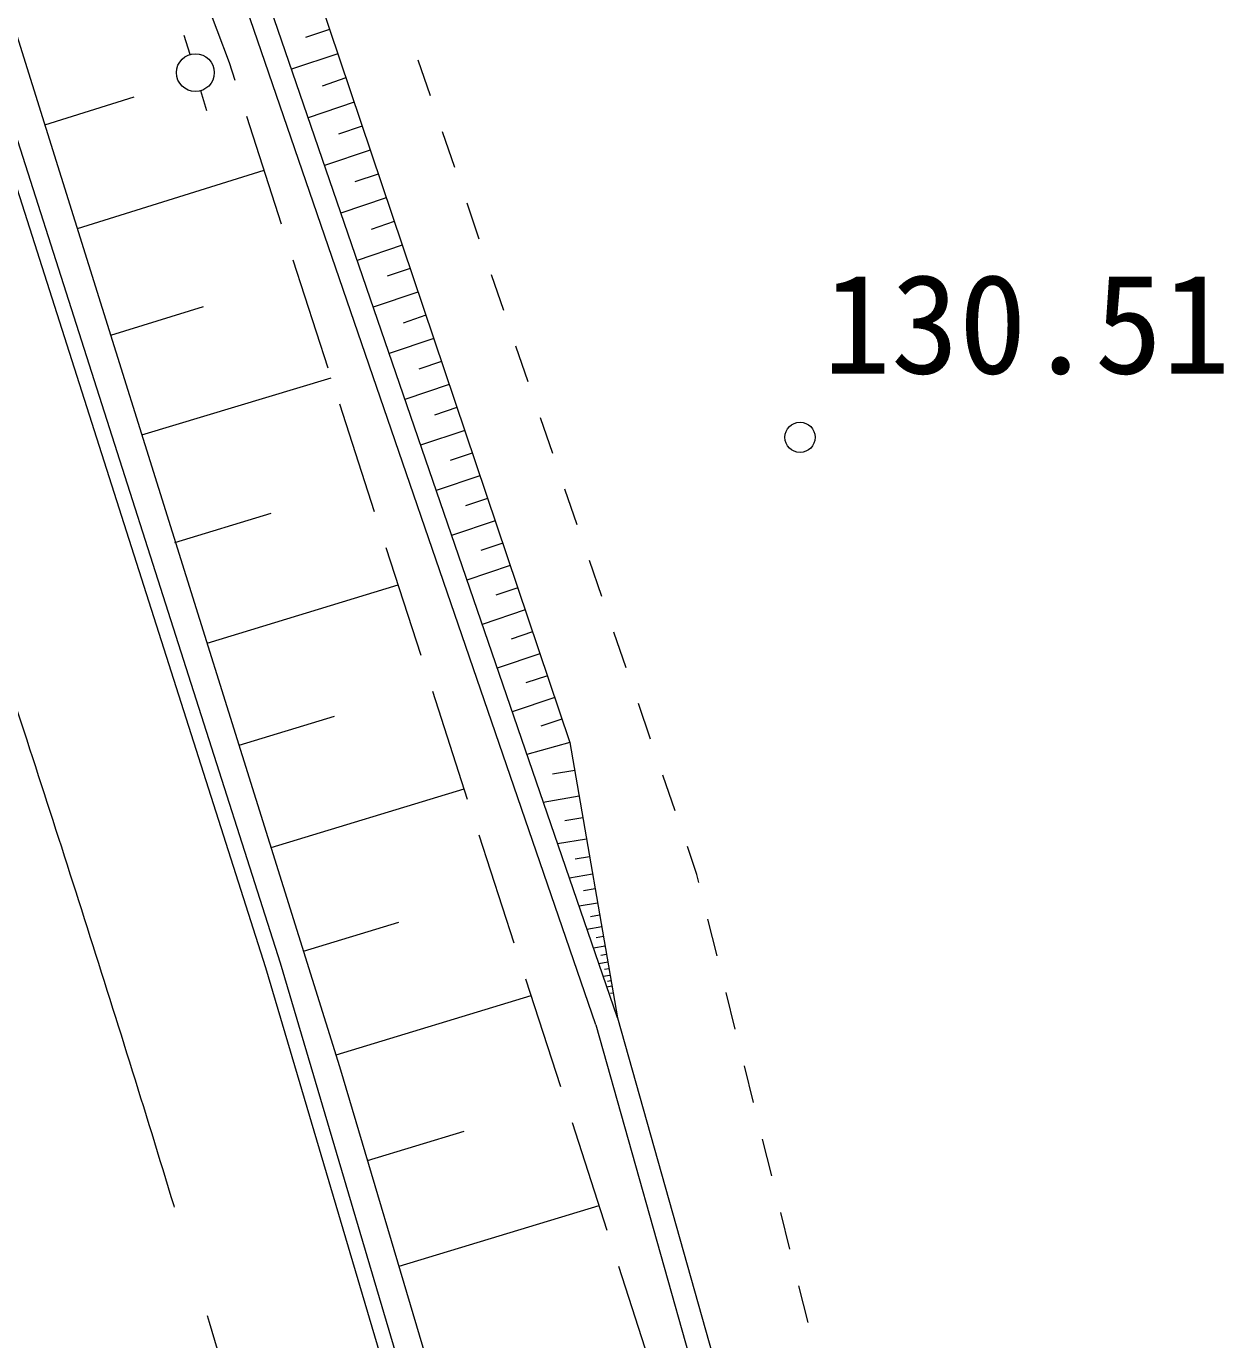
# Model space of a CAD drawing. Units: millimetres, scale not verified. Extents: x 40000 to 680000, y 20000 to 380000.
# Drawn here: x 470100 to 485948, y 251333 to 268719 of the extents above; entities that cross this region are included whole.
import ezdxf
from ezdxf.enums import TextEntityAlignment as Align

# ---------------------------------------------------------------- set-up
doc = ezdxf.new("R2010")
doc.units = ezdxf.units.MM
doc.header["$LTSCALE"] = 1000
doc.linetypes.add('CHAIN', pattern=[18.5, 12, -1.5, 3.5, -1.5])
doc.layers.add('M-BGD', color=7, linetype='Continuous', lineweight=13)
doc.layers.add('M-BMK', color=2, linetype='CHAIN', lineweight=13)
doc.styles.add('ＭＳ ゴシック', font='')
doc.styles.get('ＭＳ ゴシック').set_extended_font_data('MS Gothic')

msp = doc.modelspace()

# ---------------------------------------------------------------- linework, layer by layer
at = {"layer": 'M-BGD'}
for p, q in [((473272, 256257), (462601, 289670)), ((473463, 256316), (462791, 289731)), ((471961, 275062), (477294, 259237)), ((477636, 255503), (471039, 274708)), ((477923, 255592), (471323, 274805)), ((474248, 254944), (469013, 271680)), ((472788, 268233), (472349, 269409)), ((474113, 268678), (473795, 268571)), ((472267, 268345), (472191, 268599)), ((474221, 268355), (473609, 268149)), ((475448, 267796), (475286, 268269)), ((472863, 268001), (472788, 268233)), ((474330, 268035), (474015, 267928)), ((470345, 267415), (471529, 267785)), ((472489, 267599), (472410, 267865)), ((474438, 267714), (473829, 267509)), ((473479, 266098), (473017, 267525)), ((474545, 267396), (474232, 267291)), ((475771, 266850), (475610, 267323)), ((474652, 267078), (474047, 266874)), ((470777, 266041), (473247, 266814)), ((474758, 266763), (474448, 266658)), ((474864, 266448), (474263, 266245)), ((476095, 265903), (475933, 266377)), ((474970, 266135), (474663, 266031)), ((475075, 265822), (474478, 265620)), ((474095, 264195), (473633, 265622)), ((475180, 265511), (474875, 265409)), ((476419, 264957), (476257, 265430)), ((475284, 265201), (474690, 265001)), ((471219, 264628), (472444, 265011)), ((475388, 264893), (475086, 264791)), ((475492, 264586), (474902, 264387)), ((476743, 264011), (476581, 264484)), ((475595, 264280), (475295, 264179)), ((471630, 263312), (474136, 264066)), ((475698, 263975), (475111, 263777)), ((474710, 262292), (474249, 263719)), ((475800, 263672), (475502, 263572)), ((477067, 263065), (476905, 263538)), ((475902, 263369), (475319, 263172)), ((476003, 263068), (475708, 262969)), ((476104, 262768), (475525, 262573)), ((477391, 262119), (477229, 262592)), ((476205, 262470), (475912, 262371)), ((472065, 261885), (473340, 262273)), ((476305, 262172), (475729, 261978)), ((476405, 261876), (476115, 261778)), ((475326, 260389), (474864, 261816)), ((476505, 261581), (475932, 261388)), ((477715, 261173), (477553, 261646)), ((472493, 260554), (475023, 261324)), ((476604, 261287), (476316, 261190)), ((476702, 260994), (476133, 260802)), ((476800, 260703), (476515, 260607)), ((478039, 260227), (477877, 260700)), ((476898, 260412), (476332, 260221)), ((476996, 260123), (476713, 260028)), ((475941, 258486), (475480, 259913)), ((477093, 259835), (476530, 259645)), ((478363, 259281), (478201, 259754)), ((472916, 259203), (474179, 259587)), ((477189, 259549), (476909, 259454)), ((477294, 259237), (476724, 259080)), ((477294, 259237), (477923, 255592)), ((477358, 258869), (477065, 258819)), ((478687, 258335), (478525, 258808)), ((473339, 257849), (475896, 258627)), ((477417, 258528), (476942, 258446)), ((477466, 258241), (477229, 258200)), ((476557, 256583), (476095, 258010)), ((477514, 257961), (477132, 257895)), ((478975, 257492), (478849, 257862)), ((477555, 257726), (477364, 257693)), ((477595, 257495), (477287, 257442)), ((479002, 257386), (478975, 257492)), ((477628, 257302), (477475, 257276)), ((477660, 257113), (477415, 257071)), ((473768, 256477), (475031, 256861)), ((477715, 256799), (477520, 256765)), ((477688, 256954), (477566, 256933)), ((479242, 256415), (479122, 256901)), ((477737, 256669), (477641, 256652)), ((477759, 256541), (477606, 256515)), ((477901, 241314), (473463, 256316)), ((477795, 256329), (477676, 256309)), ((477777, 256434), (477702, 256421)), ((477709, 241258), (473272, 256257)), ((477173, 254680), (476711, 256107)), ((477825, 256156), (477734, 256140)), ((477811, 256242), (477753, 256232)), ((477850, 256013), (477782, 256001)), ((477838, 256083), (477794, 256076)), ((477866, 255922), (477833, 255916)), ((479483, 255445), (479363, 255930)), ((474200, 255104), (476782, 255889)), ((477923, 255592), (480823, 245329)), ((477636, 255503), (480535, 245247)), ((478351, 241171), (474248, 254944)), ((479724, 254474), (479604, 254960)), ((477788, 252777), (477327, 254205)), ((474617, 253705), (475895, 254094)), ((479965, 253504), (479844, 253989)), ((475034, 252305), (477681, 253110)), ((480206, 252533), (480085, 253018)), ((478404, 250874), (477942, 252302)), ((480447, 251563), (480326, 252048))]:
    msp.add_line(p, q, dxfattribs=at)
for centre, radius in [((472338, 268105), 250), ((480340, 263278), 200)]:
    msp.add_circle(centre, radius, dxfattribs=at)
for points, knots in [([(472683, 233846), (472523, 234167), (472364, 234490), (472190, 234804), (472070, 235019), (471926, 235222), (471810, 235440), (471616, 235803), (471436, 236174), (471281, 236555), (471199, 236756), (471137, 236965), (471069, 237171), (471010, 237353), (470949, 237534), (470898, 237718), (470854, 237875), (470817, 238033), (470781, 238192), (470720, 238469), (470668, 238747), (470615, 239025), (470553, 239349), (470496, 239674), (470436, 239999), (470379, 240302), (470317, 240604), (470264, 240908), (470218, 241176), (470166, 241443), (470135, 241713), (470107, 241958), (470105, 242205), (470083, 242451), (470059, 242723), (470023, 242994), (469996, 243266), (469972, 243506), (469966, 243749), (469931, 243989), (469871, 244408), (469772, 244821), (469683, 245236), (469616, 245548), (469550, 245861), (469469, 246170), (469421, 246356), (469361, 246540), (469305, 246724), (469170, 247173), (469040, 247623), (468893, 248068), (468714, 248609), (468510, 249142), (468324, 249681), (468213, 250002), (468115, 250328), (467999, 250647), (467908, 250895), (467813, 251141), (467708, 251382), (467634, 251551), (467544, 251711), (467469, 251879), (467368, 252109), (467278, 252344), (467186, 252577), (467165, 252632), (467139, 252685), (467124, 252741), (467106, 252810), (467102, 252880), (467092, 252950), (467074, 253075), (467050, 253199), (467042, 253325), (467022, 253629), (467035, 253933), (467042, 254237), (467051, 254594), (467092, 254951), (467094, 255308), (467096, 255613), (467099, 255919), (467062, 256222), (467049, 256330), (467022, 256435), (466995, 256540), (466961, 256668), (466923, 256795), (466876, 256918), (466761, 257214), (466618, 257499), (466476, 257782), (466350, 258032), (466198, 258267), (466076, 258518), (466011, 258651), (465958, 258790), (465899, 258925), (465824, 259098), (465741, 259268), (465673, 259445), (465627, 259565), (465579, 259686), (465549, 259812), (465502, 260008), (465483, 260209), (465462, 260409), (465447, 260547), (465442, 260687), (465435, 260826), (465417, 261185), (465429, 261546), (465397, 261904), (465386, 262032), (465367, 262159), (465343, 262284), (465321, 262398), (465298, 262512), (465261, 262622), (465232, 262709), (465189, 262790), (465151, 262873), (465123, 262936), (465095, 262998), (465064, 263059), (465039, 263110), (465002, 263155), (464982, 263209), (464971, 263240), (464966, 263274), (464963, 263307)], [0, 0, 0, 0, 1, 1, 1, 2, 2, 2, 3, 3, 3, 4, 4, 4, 5, 5, 5, 6, 6, 6, 7, 7, 7, 8, 8, 8, 9, 9, 9, 10, 10, 10, 11, 11, 11, 12, 12, 12, 13, 13, 13, 14, 14, 14, 15, 15, 15, 16, 16, 16, 17, 17, 17, 18, 18, 18, 19, 19, 19, 20, 20, 20, 21, 21, 21, 22, 22, 22, 23, 23, 23, 24, 24, 24, 25, 25, 25, 26, 26, 26, 27, 27, 27, 28, 28, 28, 29, 29, 29, 30, 30, 30, 31, 31, 31, 32, 32, 32, 33, 33, 33, 34, 34, 34, 35, 35, 35, 36, 36, 36, 37, 37, 37, 38, 38, 38, 39, 39, 39, 40, 40, 40, 41, 41, 41, 42, 42, 42, 43, 43, 43, 44, 44, 44, 44]), ([(470803, 233495), (470544, 233794), (470285, 234095), (470059, 234419), (469631, 235032), (469182, 235649), (468906, 236344), (468621, 237063), (468485, 237840), (468412, 238609), (468334, 239426), (468394, 240253), (468474, 241070), (468523, 241579), (468665, 242076), (468731, 242584), (468814, 243216), (468979, 243855), (468906, 244488), (468846, 245006), (468604, 245487), (468412, 245971), (468159, 246611), (467776, 247196), (467547, 247845), (467402, 248255), (467299, 248682), (467228, 249111), (467126, 249719), (467222, 250356), (467073, 250954), (466926, 251548), (466508, 252051), (466353, 252643), (466235, 253090), (466221, 253560), (466198, 254022), (466167, 254646), (466339, 255283), (466219, 255896), (466089, 256554), (465700, 257133), (465436, 257750), (465222, 258252), (464887, 258716), (464788, 259253), (464698, 259736), (464812, 260235), (464849, 260725), (464880, 261135), (465013, 261541), (464983, 261950), (464952, 262384), (464764, 262792), (464654, 263212)], [0, 0, 0, 0, 1, 1, 1, 2, 2, 2, 3, 3, 3, 4, 4, 4, 5, 5, 5, 6, 6, 6, 7, 7, 7, 8, 8, 8, 9, 9, 9, 10, 10, 10, 11, 11, 11, 12, 12, 12, 13, 13, 13, 14, 14, 14, 15, 15, 15, 16, 16, 16, 17, 17, 17, 18, 18, 18, 18])]:
    msp.add_open_spline(points, degree=3, knots=knots, dxfattribs=at)
at = {"layer": 'M-BMK'}
msp.add_arc((142741, 152503), 344339, 13.90586, 19.20079, dxfattribs=at)

# ---------------------------------------------------------------- texts
at = {"layer": 'M-BGD', "style": 'ＭＳ ゴシック'}
msp.add_text('130.51', height=1320, dxfattribs=at).set_placement((480646, 263725), align=Align.BOTTOM_LEFT)

doc.saveas('drawing.dxf')
